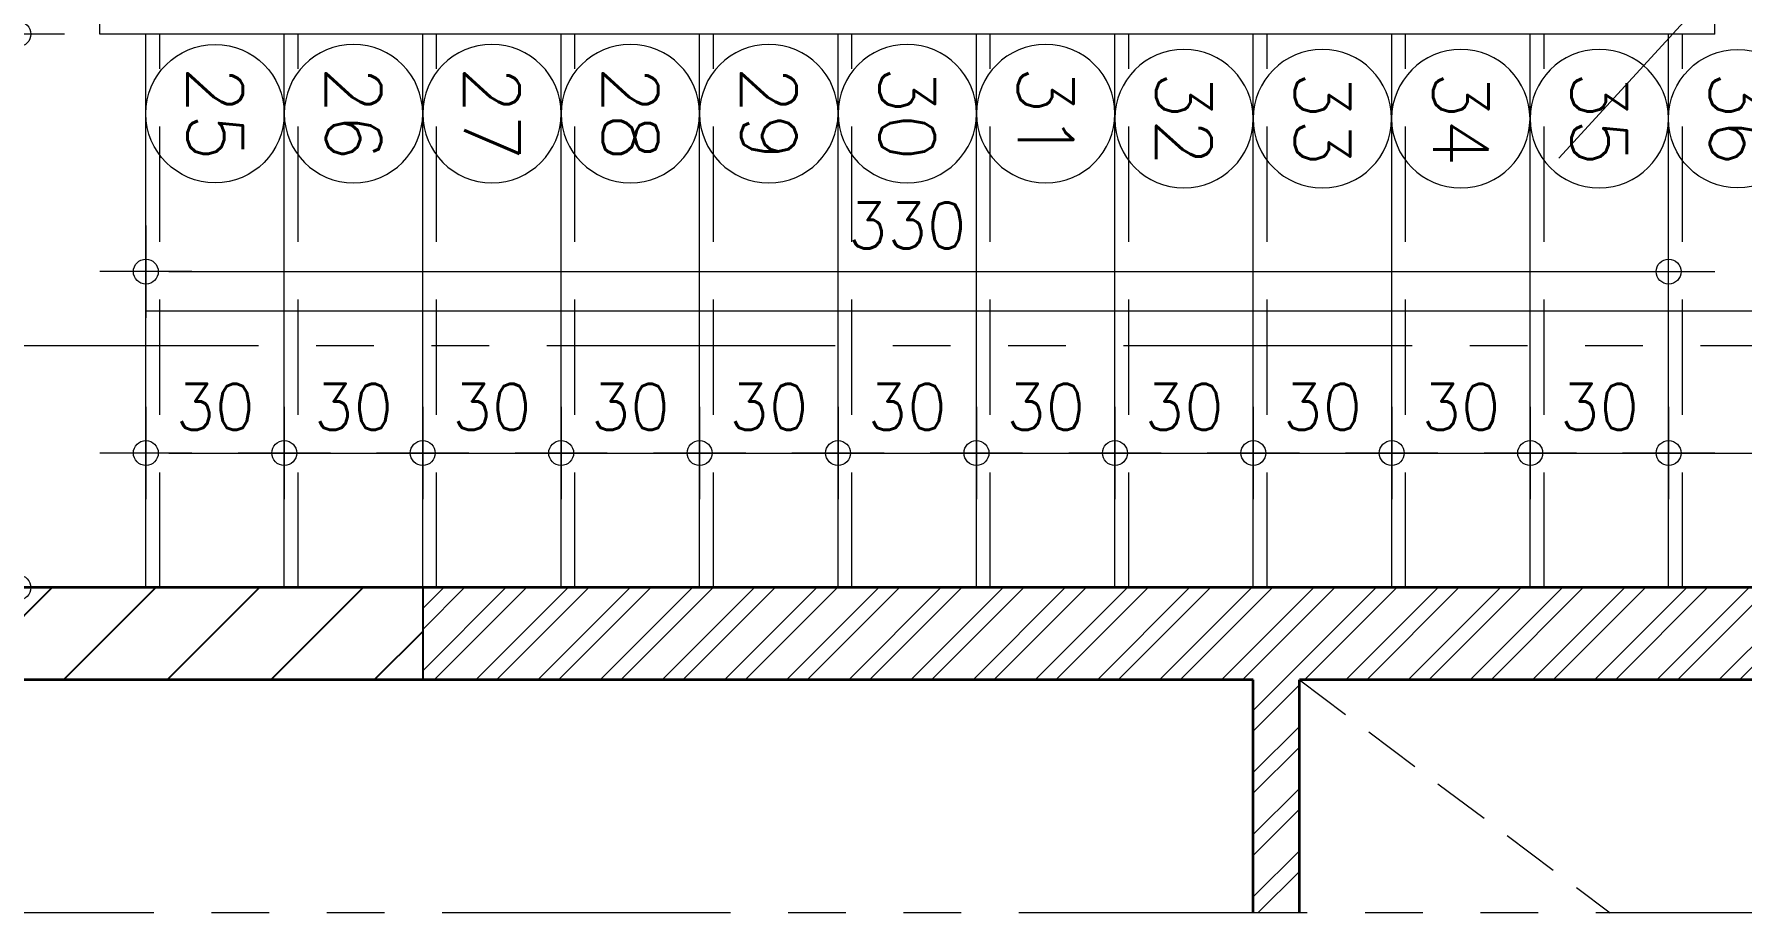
# Model space of a CAD drawing. Header units: millimetres. Extents: x -11627 to -10952, y 10244 to 10588.
# Drawn here: x -11331.75 to -11324.35, y 10359.82 to 10363.63 of the extents above; entities that cross this region are included whole.
import ezdxf
from ezdxf.enums import TextEntityAlignment as Align

# ---------------------------------------------------------------- set-up
doc = ezdxf.new("R2010")
doc.units = ezdxf.units.MM
doc.header["$PDMODE"] = 35
for name, pattern in [('HIDDEN', [0.375, 0.25, -0.125]), ('HIDDEN2', [0.1875, 0.125, -0.0625]), ('PHANTOM2', [1.25, 0.625, -0.125, 0.125, -0.125, 0.125, -0.125])]:
    doc.linetypes.add(name, pattern=pattern)
doc.layers.get('0').update_dxf_attribs({"lineweight": 5})
doc.layers.get('DEFPOINTS').update_dxf_attribs({"lineweight": 5})
for name, color, linetype, lineweight in [('A-STAIR HIDDEN', 251, 'HIDDEN', 9), ('A-STAIRS', 5, 'Continuous', 9), ('A-TEXT', 3, 'Continuous', 13), ('DIM IN', 191, 'Continuous', 5), ('HATCH', 8, 'Continuous', 0), ('hidden', 251, 'HIDDEN2', 5), ('SECTION', 3, 'PHANTOM2', 5), ('WALLS', 4, 'Continuous', 35)]:
    doc.layers.add(name, color=color, linetype=linetype, lineweight=lineweight)
doc.layers.add('COLUMN', color=1, linetype='Continuous')
doc.styles.add('Axis-Circle', font='ROMANS.shx', dxfattribs={"height": 0.4})
doc.styles.add('T20-50', font='ROMANS.SHX', dxfattribs={"height": 0.1})
doc.dimstyles.new('D50', dxfattribs={"dimtxt": 0.1, "dimasz": 0.05, "dimexe": 0, "dimexo": 0, "dimgap": 0.05, "dimtad": 1, "dimdec": 0, "dimlfac": 100, "dimzin": 0, "dimdsep": 46, "dimtxsty": 'T20-50', "dimblk": 'DOT1', "dimcen": 0.05, "dimse1": 1, "dimse2": 1, "dimclrd": 256, "dimclre": 256, "dimclrt": 256, "dimadec": 0, "dimazin": 0, "dimtfac": 10, "dimtdec": 0, "dimtix": 1, "dimtmove": 2, "dimatfit": 3, "dimldrblk": 'DOT', "dimfxl": 1, "dimtolj": 1, "dimtzin": 0, "dimlwd": -1, "dimlwe": -1, "dimarcsym": 0})
pattern_1 = [(45, (11388.87255, -10539.37199), (-0.0673519209, 0.0673519209), []), (45, (11388.91745, -10539.37199), (-0.0673519209, 0.0673519209), [])]

# ---------------------------------------------------------------- blocks, each defined once
blk = doc.blocks.new('Axis-Circle')
at = {"color": 0}
blk.add_circle((0, 0), 0.4, dxfattribs=at)
at = {"color": 4, "style": 'Axis-Circle'}
blk.add_attdef('NO', text='', height=0.32, dxfattribs=at).set_placement((0, 0), align=Align.MIDDLE_CENTER)
blk = doc.blocks.new('DOT1')
at = {"color": 0}
for p, q in [((0, -2), (0, 2)), ((-2, 0), (2, 0))]:
    blk.add_line(p, q, dxfattribs=at)
blk.add_circle((0, 0), 0.54, dxfattribs=at)
blk = doc.blocks.new('*D1325')
at = {"layer": 'DEFPOINTS', "color": 0, "transparency": 16777216}
for p in [(2.2311, 1.8885), (2.5311, 1.8885), (2.5311, 1.8885)]:
    blk.add_point(p, dxfattribs=at)
at = {"layer": 'DIM IN', "transparency": 16777216}
blk.add_line((2.2811, 1.8885), (2.4811, 1.8885), dxfattribs=at)
at = {"layer": 'DIM IN', "transparency": 16777216, "xscale": 0.05, "yscale": 0.05, "zscale": 0.05, "rotation": 180}
blk.add_blockref('DOT1', (2.2311, 1.8885), dxfattribs=at)
at = {"layer": 'DIM IN', "transparency": 16777216, "xscale": 0.05, "yscale": 0.05, "zscale": 0.05}
blk.add_blockref('DOT1', (2.5311, 1.8885), dxfattribs=at)
at = {"layer": 'DIM IN', "transparency": 16777216, "insert": (2.3811, 1.9885), "char_height": 0.1, "attachment_point": 5, "style": 'T20-50'}
blk.add_mtext('\\A1;30', dxfattribs=at)
blk = doc.blocks.new('_Dot')
at = {"color": 0, "lineweight": -2}
blk.add_line((-0.5, 0), (-1, 0), dxfattribs=at)
at = {"color": 0, "const_width": 0.5}
blk.add_lwpolyline([(-0.25, 0, 1), (0.25, 0, 1)], format="xyb", close=True, dxfattribs=at)
blk = doc.blocks.new('*D1326')
at = {"layer": 'DEFPOINTS', "color": 0, "transparency": 16777216}
for p in [(2.5311, 1.8885), (2.8311, 1.8885), (2.8311, 1.8885)]:
    blk.add_point(p, dxfattribs=at)
at = {"layer": 'DIM IN', "transparency": 16777216}
blk.add_line((2.5811, 1.8885), (2.7811, 1.8885), dxfattribs=at)
at = {"layer": 'DIM IN', "transparency": 16777216, "xscale": 0.05, "yscale": 0.05, "zscale": 0.05, "rotation": 180}
blk.add_blockref('DOT1', (2.5311, 1.8885), dxfattribs=at)
at = {"layer": 'DIM IN', "transparency": 16777216, "xscale": 0.05, "yscale": 0.05, "zscale": 0.05}
blk.add_blockref('DOT1', (2.8311, 1.8885), dxfattribs=at)
at = {"layer": 'DIM IN', "transparency": 16777216, "insert": (2.6811, 1.9885), "char_height": 0.1, "attachment_point": 5, "style": 'T20-50'}
blk.add_mtext('\\A1;30', dxfattribs=at)
blk = doc.blocks.new('*D1327')
at = {"layer": 'DEFPOINTS', "color": 0, "transparency": 16777216}
for p in [(2.8311, 1.8885), (3.1311, 1.8885), (3.1311, 1.8885)]:
    blk.add_point(p, dxfattribs=at)
at = {"layer": 'DIM IN', "transparency": 16777216}
blk.add_line((2.8811, 1.8885), (3.0811, 1.8885), dxfattribs=at)
at = {"layer": 'DIM IN', "transparency": 16777216, "xscale": 0.05, "yscale": 0.05, "zscale": 0.05, "rotation": 180}
blk.add_blockref('DOT1', (2.8311, 1.8885), dxfattribs=at)
at = {"layer": 'DIM IN', "transparency": 16777216, "xscale": 0.05, "yscale": 0.05, "zscale": 0.05}
blk.add_blockref('DOT1', (3.1311, 1.8885), dxfattribs=at)
at = {"layer": 'DIM IN', "transparency": 16777216, "insert": (2.9811, 1.9885), "char_height": 0.1, "attachment_point": 5, "style": 'T20-50'}
blk.add_mtext('\\A1;30', dxfattribs=at)
blk = doc.blocks.new('*D1328')
at = {"layer": 'DEFPOINTS', "color": 0, "transparency": 16777216}
for p in [(3.1311, 1.8885), (3.4311, 1.8885), (3.4311, 1.8885)]:
    blk.add_point(p, dxfattribs=at)
at = {"layer": 'DIM IN', "transparency": 16777216}
blk.add_line((3.1811, 1.8885), (3.3811, 1.8885), dxfattribs=at)
at = {"layer": 'DIM IN', "transparency": 16777216, "xscale": 0.05, "yscale": 0.05, "zscale": 0.05, "rotation": 180}
blk.add_blockref('DOT1', (3.1311, 1.8885), dxfattribs=at)
at = {"layer": 'DIM IN', "transparency": 16777216, "xscale": 0.05, "yscale": 0.05, "zscale": 0.05}
blk.add_blockref('DOT1', (3.4311, 1.8885), dxfattribs=at)
at = {"layer": 'DIM IN', "transparency": 16777216, "insert": (3.2811, 1.9885), "char_height": 0.1, "attachment_point": 5, "style": 'T20-50'}
blk.add_mtext('\\A1;30', dxfattribs=at)
blk = doc.blocks.new('*D1329')
at = {"layer": 'DEFPOINTS', "color": 0, "transparency": 16777216}
for p in [(3.4311, 1.8885), (3.7311, 1.8885), (3.7311, 1.8885)]:
    blk.add_point(p, dxfattribs=at)
at = {"layer": 'DIM IN', "transparency": 16777216}
blk.add_line((3.4811, 1.8885), (3.6811, 1.8885), dxfattribs=at)
at = {"layer": 'DIM IN', "transparency": 16777216, "xscale": 0.05, "yscale": 0.05, "zscale": 0.05, "rotation": 180}
blk.add_blockref('DOT1', (3.4311, 1.8885), dxfattribs=at)
at = {"layer": 'DIM IN', "transparency": 16777216, "xscale": 0.05, "yscale": 0.05, "zscale": 0.05}
blk.add_blockref('DOT1', (3.7311, 1.8885), dxfattribs=at)
at = {"layer": 'DIM IN', "transparency": 16777216, "insert": (3.5811, 1.9885), "char_height": 0.1, "attachment_point": 5, "style": 'T20-50'}
blk.add_mtext('\\A1;30', dxfattribs=at)
blk = doc.blocks.new('*D1330')
at = {"layer": 'DEFPOINTS', "color": 0, "transparency": 16777216}
for p in [(3.7311, 1.8885), (4.0311, 1.8885), (4.0311, 1.8885)]:
    blk.add_point(p, dxfattribs=at)
at = {"layer": 'DIM IN', "transparency": 16777216}
blk.add_line((3.7811, 1.8885), (3.9811, 1.8885), dxfattribs=at)
at = {"layer": 'DIM IN', "transparency": 16777216, "xscale": 0.05, "yscale": 0.05, "zscale": 0.05, "rotation": 180}
blk.add_blockref('DOT1', (3.7311, 1.8885), dxfattribs=at)
at = {"layer": 'DIM IN', "transparency": 16777216, "xscale": 0.05, "yscale": 0.05, "zscale": 0.05}
blk.add_blockref('DOT1', (4.0311, 1.8885), dxfattribs=at)
at = {"layer": 'DIM IN', "transparency": 16777216, "insert": (3.8811, 1.9885), "char_height": 0.1, "attachment_point": 5, "style": 'T20-50'}
blk.add_mtext('\\A1;30', dxfattribs=at)
blk = doc.blocks.new('*D1331')
at = {"layer": 'DEFPOINTS', "color": 0, "transparency": 16777216}
for p in [(4.0311, 1.8885), (4.3311, 1.8885), (4.3311, 1.8885)]:
    blk.add_point(p, dxfattribs=at)
at = {"layer": 'DIM IN', "transparency": 16777216}
blk.add_line((4.0811, 1.8885), (4.2811, 1.8885), dxfattribs=at)
at = {"layer": 'DIM IN', "transparency": 16777216, "xscale": 0.05, "yscale": 0.05, "zscale": 0.05, "rotation": 180}
blk.add_blockref('DOT1', (4.0311, 1.8885), dxfattribs=at)
at = {"layer": 'DIM IN', "transparency": 16777216, "xscale": 0.05, "yscale": 0.05, "zscale": 0.05}
blk.add_blockref('DOT1', (4.3311, 1.8885), dxfattribs=at)
at = {"layer": 'DIM IN', "transparency": 16777216, "insert": (4.1811, 1.9885), "char_height": 0.1, "attachment_point": 5, "style": 'T20-50'}
blk.add_mtext('\\A1;30', dxfattribs=at)
blk = doc.blocks.new('*D1332')
at = {"layer": 'DEFPOINTS', "color": 0, "transparency": 16777216}
for p in [(4.3311, 1.8885), (4.6311, 1.8885), (4.6311, 1.8885)]:
    blk.add_point(p, dxfattribs=at)
at = {"layer": 'DIM IN', "transparency": 16777216}
blk.add_line((4.3811, 1.8885), (4.5811, 1.8885), dxfattribs=at)
at = {"layer": 'DIM IN', "transparency": 16777216, "xscale": 0.05, "yscale": 0.05, "zscale": 0.05, "rotation": 180}
blk.add_blockref('DOT1', (4.3311, 1.8885), dxfattribs=at)
at = {"layer": 'DIM IN', "transparency": 16777216, "xscale": 0.05, "yscale": 0.05, "zscale": 0.05}
blk.add_blockref('DOT1', (4.6311, 1.8885), dxfattribs=at)
at = {"layer": 'DIM IN', "transparency": 16777216, "insert": (4.4811, 1.9885), "char_height": 0.1, "attachment_point": 5, "style": 'T20-50'}
blk.add_mtext('\\A1;30', dxfattribs=at)
blk = doc.blocks.new('*D1333')
at = {"layer": 'DEFPOINTS', "color": 0, "transparency": 16777216}
for p in [(4.6311, 1.8885), (4.9311, 1.8885), (4.9311, 1.8885)]:
    blk.add_point(p, dxfattribs=at)
at = {"layer": 'DIM IN', "transparency": 16777216}
blk.add_line((4.6811, 1.8885), (4.8811, 1.8885), dxfattribs=at)
at = {"layer": 'DIM IN', "transparency": 16777216, "xscale": 0.05, "yscale": 0.05, "zscale": 0.05, "rotation": 180}
blk.add_blockref('DOT1', (4.6311, 1.8885), dxfattribs=at)
at = {"layer": 'DIM IN', "transparency": 16777216, "xscale": 0.05, "yscale": 0.05, "zscale": 0.05}
blk.add_blockref('DOT1', (4.9311, 1.8885), dxfattribs=at)
at = {"layer": 'DIM IN', "transparency": 16777216, "insert": (4.7811, 1.9885), "char_height": 0.1, "attachment_point": 5, "style": 'T20-50'}
blk.add_mtext('\\A1;30', dxfattribs=at)
blk = doc.blocks.new('*D1334')
at = {"layer": 'DEFPOINTS', "color": 0, "transparency": 16777216}
for p in [(4.9311, 1.8885), (5.2311, 1.8885), (5.2311, 1.8885)]:
    blk.add_point(p, dxfattribs=at)
at = {"layer": 'DIM IN', "transparency": 16777216}
blk.add_line((4.9811, 1.8885), (5.1811, 1.8885), dxfattribs=at)
at = {"layer": 'DIM IN', "transparency": 16777216, "xscale": 0.05, "yscale": 0.05, "zscale": 0.05, "rotation": 180}
blk.add_blockref('DOT1', (4.9311, 1.8885), dxfattribs=at)
at = {"layer": 'DIM IN', "transparency": 16777216, "xscale": 0.05, "yscale": 0.05, "zscale": 0.05}
blk.add_blockref('DOT1', (5.2311, 1.8885), dxfattribs=at)
at = {"layer": 'DIM IN', "transparency": 16777216, "insert": (5.0811, 1.9885), "char_height": 0.1, "attachment_point": 5, "style": 'T20-50'}
blk.add_mtext('\\A1;30', dxfattribs=at)
blk = doc.blocks.new('*D1335')
at = {"layer": 'DEFPOINTS', "color": 0, "transparency": 16777216}
for p in [(5.2311, 1.8885), (5.5311, 1.8885), (5.5311, 1.8885)]:
    blk.add_point(p, dxfattribs=at)
at = {"layer": 'DIM IN', "transparency": 16777216}
blk.add_line((5.2811, 1.8885), (5.4811, 1.8885), dxfattribs=at)
at = {"layer": 'DIM IN', "transparency": 16777216, "xscale": 0.05, "yscale": 0.05, "zscale": 0.05, "rotation": 180}
blk.add_blockref('DOT1', (5.2311, 1.8885), dxfattribs=at)
at = {"layer": 'DIM IN', "transparency": 16777216, "xscale": 0.05, "yscale": 0.05, "zscale": 0.05}
blk.add_blockref('DOT1', (5.5311, 1.8885), dxfattribs=at)
at = {"layer": 'DIM IN', "transparency": 16777216, "insert": (5.3811, 1.9885), "char_height": 0.1, "attachment_point": 5, "style": 'T20-50'}
blk.add_mtext('\\A1;30', dxfattribs=at)
blk = doc.blocks.new('*D1336')
at = {"layer": 'DEFPOINTS', "color": 0, "transparency": 16777216}
for p in [(5.5311, 1.8885), (6.7311, 1.8885), (6.7311, 1.8885)]:
    blk.add_point(p, dxfattribs=at)
at = {"layer": 'DIM IN', "transparency": 16777216}
blk.add_line((5.5811, 1.8885), (6.6811, 1.8885), dxfattribs=at)
at = {"layer": 'DIM IN', "transparency": 16777216, "xscale": 0.05, "yscale": 0.05, "zscale": 0.05, "rotation": 180}
blk.add_blockref('DOT1', (5.5311, 1.8885), dxfattribs=at)
at = {"layer": 'DIM IN', "transparency": 16777216, "xscale": 0.05, "yscale": 0.05, "zscale": 0.05}
blk.add_blockref('DOT1', (6.7311, 1.8885), dxfattribs=at)
at = {"layer": 'DIM IN', "transparency": 16777216, "insert": (6.1311, 1.9885), "char_height": 0.1, "attachment_point": 5, "style": 'T20-50'}
blk.add_mtext('\\A1;120', dxfattribs=at)
blk = doc.blocks.new('*D1350')
at = {"layer": 'DEFPOINTS', "color": 0, "transparency": 16777216}
for p in [(2.2311, 2.7966), (1.9549, 1.5966), (2.2311, 1.5966)]:
    blk.add_point(p, dxfattribs=at)
at = {"layer": 'DIM IN', "transparency": 16777216}
blk.add_line((1.9549, 2.7466), (1.9549, 1.6466), dxfattribs=at)
at = {"layer": 'DIM IN', "transparency": 16777216, "xscale": 0.05, "yscale": 0.05, "zscale": 0.05}
for p, rotation in [((1.9549, 2.7966), 90), ((1.9549, 1.5966), 270)]:
    blk.add_blockref('DOT1', p, dxfattribs=dict(at, rotation=rotation))
at = {"layer": 'DIM IN', "transparency": 16777216, "insert": (1.8549, 2.1966), "char_height": 0.1, "attachment_point": 5, "rotation": 90, "style": 'T20-50'}
blk.add_mtext('\\A1;120', dxfattribs=at)
blk = doc.blocks.new('*D1351')
at = {"layer": 'DEFPOINTS', "color": 0, "transparency": 16777216}
for p in [(1.9549, 2.8966), (2.0842, 2.8966), (2.2311, 2.7966)]:
    blk.add_point(p, dxfattribs=at)
at = {"layer": 'DIM IN', "transparency": 16777216}
for p, q in [((1.9549, 2.9466), (1.9549, 2.9966)), ((1.9549, 2.7966), (1.9549, 2.8966)), ((1.9549, 2.7466), (1.9549, 2.6966))]:
    blk.add_line(p, q, dxfattribs=at)
at = {"layer": 'DIM IN', "transparency": 16777216, "xscale": 0.05, "yscale": 0.05, "zscale": 0.05}
for p, rotation in [((1.9549, 2.8966), 270), ((1.9549, 2.7966), 90)]:
    blk.add_blockref('DOT1', p, dxfattribs=dict(at, rotation=rotation))
at = {"layer": 'DIM IN', "transparency": 16777216, "insert": (1.8549, 2.8466), "char_height": 0.1, "attachment_point": 5, "rotation": 90, "style": 'T20-50'}
blk.add_mtext('\\A1;10', dxfattribs=at)
blk = doc.blocks.new('*D1353')
at = {"layer": 'DEFPOINTS', "color": 0, "transparency": 16777216}
for p in [(2.2311, 2.2819), (5.5311, 2.2819), (5.5311, 2.2819)]:
    blk.add_point(p, dxfattribs=at)
at = {"layer": 'DIM IN', "transparency": 16777216}
blk.add_line((2.2811, 2.2819), (5.4811, 2.2819), dxfattribs=at)
at = {"layer": 'DIM IN', "transparency": 16777216, "xscale": 0.05, "yscale": 0.05, "zscale": 0.05, "rotation": 180}
blk.add_blockref('DOT1', (2.2311, 2.2819), dxfattribs=at)
at = {"layer": 'DIM IN', "transparency": 16777216, "xscale": 0.05, "yscale": 0.05, "zscale": 0.05}
blk.add_blockref('DOT1', (5.5311, 2.2819), dxfattribs=at)
at = {"layer": 'DIM IN', "transparency": 16777216, "insert": (3.8811, 2.3819), "char_height": 0.1, "attachment_point": 5, "style": 'T20-50'}
blk.add_mtext('\\A1;330', dxfattribs=at)
blk = doc.blocks.new('A$C35210408')
at = {"layer": 'COLUMN'}
h = blk.add_hatch(dxfattribs=at)
h.set_pattern_fill('ANSI31', color=6, scale=0.05)
h.set_pattern_definition([(45, (11487.60073, -9891.82013), (-0.1122532015, 0.1122532015), [])])
h.paths.add_polyline_path([(1.6311, 1.3966), (1.6311, 1.5966), (2.8311, 1.5966), (2.8311, 1.3966)])
at = {"layer": 'HATCH'}
h = blk.add_hatch(dxfattribs=at)
h.set_pattern_fill('ANSI32', color=256, scale=0.01)
h.set_pattern_definition(pattern_1)
h.paths.add_polyline_path([(2.8311, 1.3966), (5.8311, 1.3966), (5.8311, 1.5966), (2.8311, 1.5966)])
h = blk.add_hatch(dxfattribs=at)
h.set_pattern_fill('ANSI32', color=256, scale=0.01)
h.set_pattern_definition(pattern_1)
h.paths.add_polyline_path([(4.6311, 1.3966), (4.7311, 1.3966), (4.7311, 0.8916), (4.6311, 0.8916)])
at = {"layer": 'A-STAIR HIDDEN'}
for p, q in [((2.2611, 1.5966), (2.2611, 2.7966)), ((2.5611, 1.5966), (2.5611, 2.7966)), ((2.8611, 1.5966), (2.8611, 2.7966)), ((3.1611, 1.5966), (3.1611, 2.7966)), ((3.4611, 1.5966), (3.4611, 2.7966)), ((3.7611, 1.5966), (3.7611, 2.7966)), ((4.0611, 1.5966), (4.0611, 2.7966)), ((4.3611, 1.5966), (4.3611, 2.7966)), ((4.6611, 1.5966), (4.6611, 2.7966)), ((4.9611, 1.5966), (4.9611, 2.7966)), ((5.2611, 1.5966), (5.2611, 2.7966)), ((5.5611, 1.5966), (5.5611, 2.7966))]:
    blk.add_line(p, q, dxfattribs=at)
at = {"layer": 'A-STAIRS'}
for p, q in [((2.1311, 2.7966), (2.1311, 2.8966)), ((5.6311, 2.7966), (5.6311, 2.8966)), ((5.6311, 2.7966), (2.1311, 2.7966)), ((2.2311, 1.5966), (2.2311, 2.7966)), ((2.5311, 1.5966), (2.5311, 2.7966)), ((2.8311, 1.5966), (2.8311, 2.7966)), ((3.1311, 1.5966), (3.1311, 2.7966)), ((3.4311, 1.5966), (3.4311, 2.7966)), ((3.7311, 1.5966), (3.7311, 2.7966)), ((4.0311, 1.5966), (4.0311, 2.7966)), ((4.3311, 1.5966), (4.3311, 2.7966)), ((4.6311, 1.5966), (4.6311, 2.7966)), ((4.9311, 1.5966), (4.9311, 2.7966)), ((5.2311, 1.5966), (5.2311, 2.7966)), ((5.5311, 1.5966), (5.5311, 2.7966)), ((2.2311, 2.1966), (6.0129, 2.1966))]:
    blk.add_line(p, q, dxfattribs=at)
at = {"layer": 'COLUMN'}
blk.add_lwpolyline([(1.6311, 1.3966), (1.6311, 1.5966), (2.8311, 1.5966), (2.8311, 1.3966)], close=True, dxfattribs=at)
at = {"layer": 'hidden'}
blk.add_line((4.7311, 1.3966), (5.4045, 0.8916), dxfattribs=at)
at = {"layer": 'SECTION'}
blk.add_line((0.6, 2.1213), (7.2481, 2.1213), dxfattribs=at)
blk.add_lwpolyline([(0.6, 4.7711), (7.2481, 4.7711), (7.2481, 0.8916), (0.6, 0.8916)], close=True, dxfattribs=at)
blk.add_lwpolyline([(5.2933, 2.528), (6.0122, 3.3123), (6.3498, 3.1724), (6.0124, 3.8208), (6.3501, 3.6809), (6.8311, 4.2057)], dxfattribs=at)
at = {"layer": 'WALLS'}
for p, q in [((6.7311, 1.5966), (1.6311, 1.5966)), ((4.6311, 1.3966), (1.8311, 1.3966)), ((4.6311, 0.8916), (4.6311, 1.3966)), ((4.7311, 0.8916), (4.7311, 1.3966)), ((6.7311, 1.3966), (4.7311, 1.3966))]:
    blk.add_line(p, q, dxfattribs=at)
at = {"layer": 'A-TEXT'}
ref = blk.add_blockref('Axis-Circle', (2.3811, 2.6243), dxfattribs=dict(at, xscale=0.3750000000000875, yscale=0.3750000000000875, zscale=0.3750000000000875, rotation=89.99999999999999))
ref.add_attrib('NO', '25', dxfattribs={"layer": '0', "color": 30, "height": 0.12, "rotation": 270, "style": 'Axis-Circle'}).set_placement((2.3811, 2.6243), align=Align.MIDDLE_CENTER)
ref = blk.add_blockref('Axis-Circle', (2.6811, 2.6243), dxfattribs=dict(at, xscale=-0.3750000000000875, yscale=0.3750000000000875, zscale=0.3750000000000875, rotation=270))
ref.add_attrib('NO', '26', dxfattribs={"layer": '0', "color": 30, "height": 0.12, "rotation": 270, "style": 'Axis-Circle'}).set_placement((2.6811, 2.6243), align=Align.MIDDLE_CENTER)
ref = blk.add_blockref('Axis-Circle', (2.9811, 2.6243), dxfattribs=dict(at, xscale=-0.3750000000000875, yscale=0.3750000000000875, zscale=0.3750000000000875, rotation=270))
ref.add_attrib('NO', '27', dxfattribs={"layer": '0', "color": 30, "height": 0.12, "rotation": 270, "style": 'Axis-Circle'}).set_placement((2.9811, 2.6243), align=Align.MIDDLE_CENTER)
ref = blk.add_blockref('Axis-Circle', (3.2811, 2.6243), dxfattribs=dict(at, xscale=-0.3750000000000875, yscale=0.3750000000000875, zscale=0.3750000000000875, rotation=270))
ref.add_attrib('NO', '28', dxfattribs={"layer": '0', "color": 30, "height": 0.12, "rotation": 270, "style": 'Axis-Circle'}).set_placement((3.2811, 2.6243), align=Align.MIDDLE_CENTER)
ref = blk.add_blockref('Axis-Circle', (3.5811, 2.6243), dxfattribs=dict(at, xscale=-0.3750000000000875, yscale=0.3750000000000875, zscale=0.3750000000000875, rotation=270))
ref.add_attrib('NO', '29', dxfattribs={"layer": '0', "color": 30, "height": 0.12, "rotation": 270, "style": 'Axis-Circle'}).set_placement((3.5811, 2.6243), align=Align.MIDDLE_CENTER)
ref = blk.add_blockref('Axis-Circle', (3.8811, 2.6243), dxfattribs=dict(at, xscale=-0.3750000000000875, yscale=0.3750000000000875, zscale=0.3750000000000875, rotation=270))
ref.add_attrib('NO', '30', dxfattribs={"layer": '0', "color": 30, "height": 0.12, "rotation": 270, "style": 'Axis-Circle'}).set_placement((3.8811, 2.6243), align=Align.MIDDLE_CENTER)
ref = blk.add_blockref('Axis-Circle', (4.1811, 2.6243), dxfattribs=dict(at, xscale=-0.3750000000000875, yscale=0.3750000000000875, zscale=0.3750000000000875, rotation=270))
ref.add_attrib('NO', '31', dxfattribs={"layer": '0', "color": 30, "height": 0.12, "rotation": 270, "style": 'Axis-Circle'}).set_placement((4.1811, 2.6243), align=Align.MIDDLE_CENTER)
ref = blk.add_blockref('Axis-Circle', (4.4807, 2.6133), dxfattribs=dict(at, xscale=-0.3750000000000875, yscale=0.3750000000000875, zscale=0.3750000000000875, rotation=270))
ref.add_attrib('NO', '32', dxfattribs={"layer": '0', "color": 30, "height": 0.12, "rotation": 270, "style": 'Axis-Circle'}).set_placement((4.4807, 2.6133), align=Align.MIDDLE_CENTER)
ref = blk.add_blockref('Axis-Circle', (4.7807, 2.6133), dxfattribs=dict(at, xscale=-0.3750000000000875, yscale=0.3750000000000875, zscale=0.3750000000000875, rotation=270))
ref.add_attrib('NO', '33', dxfattribs={"layer": '0', "color": 30, "height": 0.12, "rotation": 270, "style": 'Axis-Circle'}).set_placement((4.7807, 2.6133), align=Align.MIDDLE_CENTER)
ref = blk.add_blockref('Axis-Circle', (5.0807, 2.6133), dxfattribs=dict(at, xscale=-0.3750000000000875, yscale=0.3750000000000875, zscale=0.3750000000000875, rotation=270))
ref.add_attrib('NO', '34', dxfattribs={"layer": '0', "color": 30, "height": 0.12, "rotation": 270, "style": 'Axis-Circle'}).set_placement((5.0807, 2.6133), align=Align.MIDDLE_CENTER)
ref = blk.add_blockref('Axis-Circle', (5.3807, 2.6133), dxfattribs=dict(at, xscale=-0.3750000000000875, yscale=0.3750000000000875, zscale=0.3750000000000875, rotation=270))
ref.add_attrib('NO', '35', dxfattribs={"layer": '0', "color": 30, "height": 0.12, "rotation": 270, "style": 'Axis-Circle'}).set_placement((5.3807, 2.6133), align=Align.MIDDLE_CENTER)
ref = blk.add_blockref('Axis-Circle', (5.6807, 2.6133), dxfattribs=dict(at, xscale=0.3750000000000875, yscale=0.3750000000000875, zscale=0.3750000000000875, rotation=89.99999999999999))
ref.add_attrib('NO', '36', dxfattribs={"layer": '0', "color": 30, "height": 0.12, "rotation": 270, "style": 'Axis-Circle'}).set_placement((5.6807, 2.6133), align=Align.MIDDLE_CENTER)
at = {"layer": 'DIM IN'}
for base, p2, picture, middle in [((1.9549, 2.8966), (2.0842, 2.8966), '*D1351', (1.8549, 2.8466)), ((1.9549, 1.5966), (2.2311, 1.5966), '*D1350', (1.8549, 2.1966))]:
    dim = blk.add_linear_dim(base=base, p1=(2.2311, 2.7966), p2=p2, angle=90, dimstyle='D50', dxfattribs=at)
    dim.commit()
    dim.dimension.update_dxf_attribs({"geometry": picture, "text_midpoint": middle})
for base, p1, p2, picture, middle in [((5.5311, 2.2819), (2.2311, 2.2819), (5.5311, 2.2819), '*D1353', (3.8811, 2.3819)), ((2.5311, 1.8885), (2.2311, 1.8885), (2.5311, 1.8885), '*D1325', (2.3811, 1.9885)), ((2.8311, 1.8885), (2.5311, 1.8885), (2.8311, 1.8885), '*D1326', (2.6811, 1.9885)), ((3.1311, 1.8885), (2.8311, 1.8885), (3.1311, 1.8885), '*D1327', (2.9811, 1.9885)), ((3.4311, 1.8885), (3.1311, 1.8885), (3.4311, 1.8885), '*D1328', (3.2811, 1.9885)), ((3.7311, 1.8885), (3.4311, 1.8885), (3.7311, 1.8885), '*D1329', (3.5811, 1.9885)), ((4.0311, 1.8885), (3.7311, 1.8885), (4.0311, 1.8885), '*D1330', (3.8811, 1.9885)), ((4.3311, 1.8885), (4.0311, 1.8885), (4.3311, 1.8885), '*D1331', (4.1811, 1.9885)), ((4.6311, 1.8885), (4.3311, 1.8885), (4.6311, 1.8885), '*D1332', (4.4811, 1.9885)), ((4.9311, 1.8885), (4.6311, 1.8885), (4.9311, 1.8885), '*D1333', (4.7811, 1.9885)), ((5.2311, 1.8885), (4.9311, 1.8885), (5.2311, 1.8885), '*D1334', (5.0811, 1.9885)), ((5.5311, 1.8885), (5.2311, 1.8885), (5.5311, 1.8885), '*D1335', (5.3811, 1.9885)), ((6.7311, 1.8885), (5.5311, 1.8885), (6.7311, 1.8885), '*D1336', (6.1311, 1.9885))]:
    dim = blk.add_linear_dim(base=base, p1=p1, p2=p2, dimstyle='D50', dxfattribs=at)
    dim.commit()
    dim.dimension.update_dxf_attribs({"geometry": picture, "text_midpoint": middle})

msp = doc.modelspace()

# ---------------------------------------------------------------- block references
at = {"layer": 'DIM IN', "xscale": 2, "yscale": 2, "zscale": 2}
msp.add_blockref('A$C35210408', (-11335.7271, 10358.0415), dxfattribs=at)

doc.saveas('drawing.dxf')
